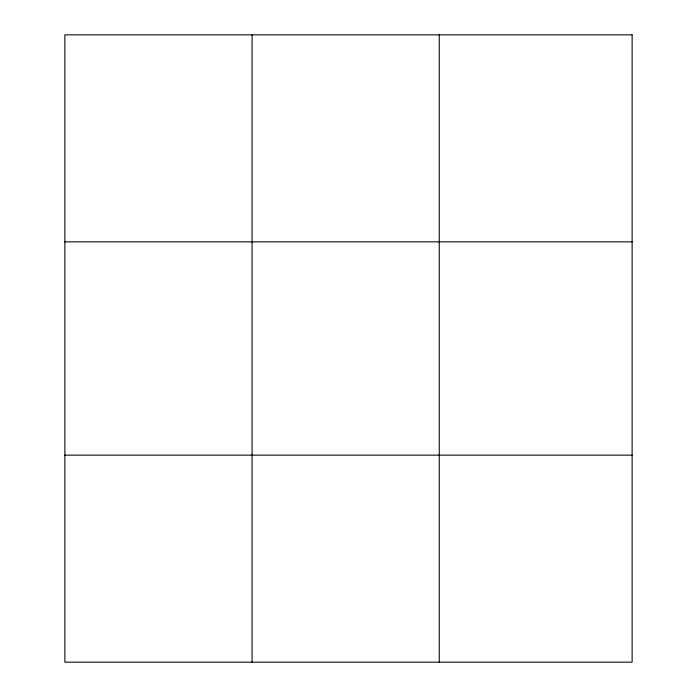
<?xml version="1.0" encoding="UTF-8"?>
<svg xmlns="http://www.w3.org/2000/svg" width="697" height="697" viewBox="0 0 697 697"><rect width="100%" height="100%" fill="white"/><g stroke="black" fill="none" stroke-linecap="round" stroke-linejoin="round"><path stroke-width="1.05" d="M252.07 34.85L252.07 662.15M439.258 34.85L439.258 662.15M64.873 241.859L632.127 241.859M64.873 455.141L632.127 455.141M632.127 34.85L632.127 662.15L64.873 662.15L64.873 34.85L632.127 34.85"/></g></svg>
